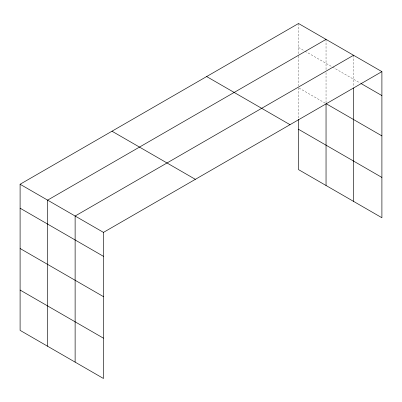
<?xml version="1.0" encoding="UTF-8"?>
<svg xmlns="http://www.w3.org/2000/svg" width="402" height="402" viewBox="0 0 402 402"><rect width="100%" height="100%" fill="white"/><g stroke="black" fill="none" stroke-linecap="round" stroke-linejoin="round"><path stroke-width="0.3" stroke-dasharray="2.01 1.51" d="M298.53 47.446L304.465 50.873M305.002 51.185L331.977 66.757M332.514 67.069L360.509 83.229M299.068 88.073L324.962 103.023M353.554 55.275L353.554 86.656M326.042 39.391L326.042 70.154M326.042 72.636L326.042 103.028M298.53 23.507L298.53 55.511M298.53 56.129L298.53 85.902M298.53 87.762L298.53 118.761"/><path stroke-width="0.6" d="M20.1 184.257L103.47 232.386L103.47 378.493L20.1 330.364L20.1 184.257L298.53 23.507L381.9 71.636L381.9 217.743L298.53 169.614L298.53 119.379M326.042 39.391L47.612 200.141L47.612 346.248M353.554 55.275L75.124 216.025L75.124 362.132M103.47 232.386L381.9 71.636M361.041 83.536L381.9 95.581M381.9 135.896L326.042 103.646L326.042 185.498M298.53 129.298L381.9 177.433M206.648 76.551L290.018 124.685M111.982 131.208L195.352 179.342M20.1 208.196L103.47 256.33M20.1 248.511L103.47 296.646M20.1 290.048L103.47 338.182M353.554 87.897L353.554 201.382"/></g></svg>
